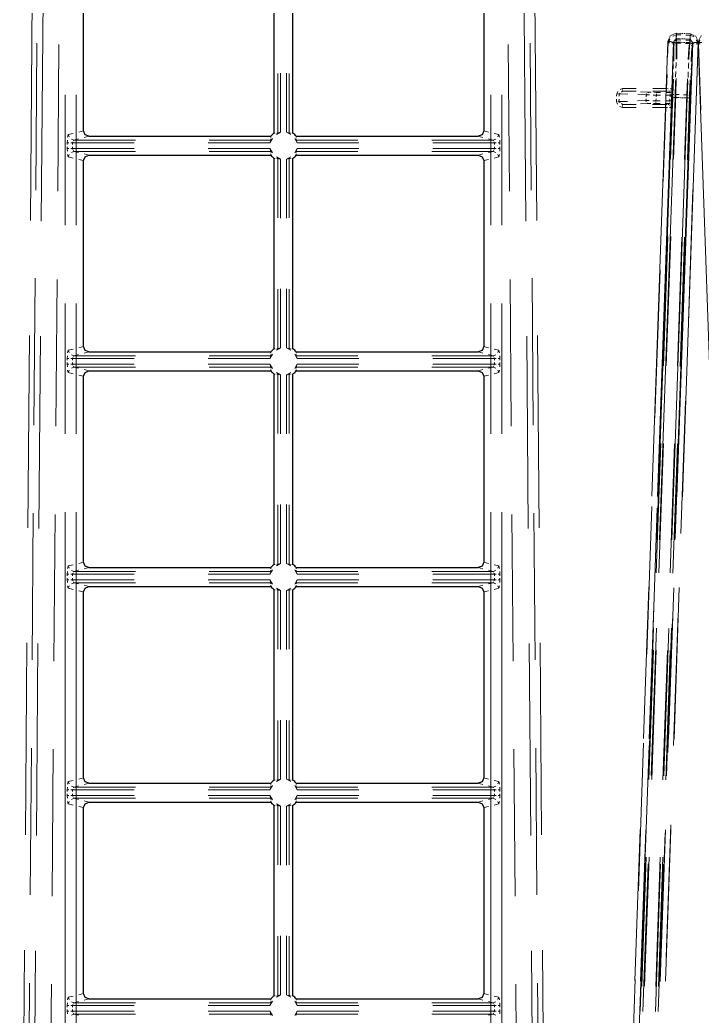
# Model space of a CAD drawing. Header units: millimetres. Extents: x 0 to 1989, y -338 to 950.
# Drawn here: x 160.6 to 284, y 606.2 to 786.3 of the extents above; entities that cross this region are included whole.
import ezdxf

# ---------------------------------------------------------------- set-up
doc = ezdxf.new("R2010")
doc.units = ezdxf.units.MM
doc.layers.add('DETAIL', color=8, linetype='Continuous')
doc.layers.add('FINE', color=9, linetype='Continuous')

msp = doc.modelspace()

# ---------------------------------------------------------------- linework, layer by layer
at = {"layer": 'DETAIL', "lineweight": 25}
for p, q in [((206.61, 765.87), (206.61, 800.29)), ((210.01, 765.87), (210.01, 800.29)), ((244.5, 799.89), (244.5, 766.28)), ((278.81, 781.86), (278.81, 782.33)), ((282.31, 782.21), (282.27, 781.74)), ((173.13, 765.28), (206.02, 765.28)), ((210.6, 765.28), (243.49, 765.28)), ((172.12, 727.28), (172.12, 760.89)), ((173.13, 761.88), (206.02, 761.88)), ((206.61, 726.87), (206.61, 761.29)), ((210.01, 726.87), (210.01, 761.29)), ((210.6, 761.88), (243.49, 761.88)), ((244.5, 760.89), (244.5, 727.28)), ((173.13, 726.28), (206.02, 726.28)), ((210.6, 726.28), (243.49, 726.28)), ((173.13, 722.88), (206.02, 722.88)), ((210.6, 722.88), (243.49, 722.88)), ((172.12, 688.28), (172.12, 721.89)), ((206.61, 687.87), (206.61, 722.29)), ((210.01, 687.87), (210.01, 722.29)), ((244.5, 721.89), (244.5, 688.28)), ((173.13, 687.28), (206.02, 687.28)), ((210.6, 687.28), (243.49, 687.28)), ((172.12, 649.28), (172.12, 682.89)), ((173.13, 683.88), (206.02, 683.88)), ((206.61, 648.87), (206.61, 683.29)), ((210.01, 648.87), (210.01, 683.29)), ((173.13, 648.28), (206.02, 648.28)), ((210.6, 648.28), (243.49, 648.28)), ((172.12, 610.28), (172.12, 643.89)), ((173.13, 644.88), (206.02, 644.88)), ((206.61, 609.87), (206.61, 644.29)), ((210.01, 609.87), (210.01, 644.29)), ((210.6, 644.88), (243.49, 644.88)), ((244.5, 643.89), (244.5, 610.28)), ((173.13, 609.28), (206.02, 609.28)), ((210.6, 609.28), (243.49, 609.28))]:
    msp.add_line(p, q, dxfattribs=at)
for points in [[(173.13, 765.28), (172.42, 765.57), (172.12, 766.28), (172.12, 799.89)], [(244.5, 766.28), (244.21, 765.57), (243.49, 765.28)], [(172.12, 760.89), (172.42, 761.59), (173.13, 761.88)], [(243.49, 761.88), (244.21, 761.59), (244.5, 760.89)], [(173.13, 726.28), (172.42, 726.57), (172.12, 727.28)], [(244.5, 727.28), (244.21, 726.57), (243.49, 726.28)], [(172.12, 721.89), (172.42, 722.59), (173.13, 722.88)], [(243.49, 722.88), (244.21, 722.59), (244.5, 721.89)], [(173.13, 687.28), (172.42, 687.57), (172.12, 688.28)], [(244.5, 688.28), (244.21, 687.57), (243.49, 687.28)], [(172.12, 682.89), (172.42, 683.59), (173.13, 683.88)], [(173.13, 648.28), (172.42, 648.57), (172.12, 649.28)], [(244.5, 649.28), (244.21, 648.57), (243.49, 648.28)], [(172.12, 643.89), (172.42, 644.59), (173.13, 644.88)], [(243.49, 644.88), (244.21, 644.59), (244.5, 643.89)], [(173.13, 609.28), (172.42, 609.57), (172.12, 610.28)], [(244.5, 610.28), (244.21, 609.57), (243.49, 609.28)]]:
    msp.add_lwpolyline(points, dxfattribs=at)
for points in [[(206.61, 765.87, 0.073489), (206.02, 765.28)], [(210.6, 765.28, 0.073377), (210.01, 765.87)], [(206.02, 761.88, 0.073296), (206.61, 761.29)], [(210.01, 761.29, 0.073616), (210.6, 761.88)], [(206.61, 726.87, 0.073379), (206.02, 726.28)], [(210.6, 726.28, 0.073447), (210.01, 726.87)], [(206.02, 722.88, 0.073481), (206.61, 722.29)], [(210.01, 722.29, 0.073662), (210.6, 722.88)], [(206.61, 687.87, 0.073598), (206.02, 687.28)], [(210.6, 687.28, 0.073308), (210.01, 687.87)], [(206.02, 683.88, 0.073436), (206.61, 683.29)], [(210.01, 683.29, 0.073396), (210.6, 683.88), (243.49, 683.88), (244.21, 683.59), (244.5, 682.89), (244.5, 649.28)], [(206.61, 648.87, 0.073333), (206.02, 648.28)], [(210.6, 648.28, 0.073377), (210.01, 648.87)], [(206.02, 644.88, 0.073527), (206.61, 644.29)], [(210.01, 644.29, 0.073616), (210.6, 644.88)], [(206.61, 609.87, 0.073379), (206.02, 609.28)], [(210.6, 609.28, 0.073447), (210.01, 609.87)]]:
    msp.add_lwpolyline(points, format="xyb", dxfattribs=at)
at = {"layer": 'FINE', "lineweight": 9}
for p, q in [((162.53, 750.07), (163.36, 854.26)), ((165.34, 854.15), (164.51, 749.96)), ((253.26, 854.26), (254.09, 750.07)), ((278.33, 783.53), (278.56, 783.62)), ((278.69, 783.67), (279.36, 783.93)), ((279.39, 783.65), (278.72, 783.39)), ((279.36, 783.93), (279.34, 783.62)), ((279.36, 783.93), (280.13, 783.9)), ((279.38, 783.36), (279.39, 783.65)), ((280.15, 783.62), (279.39, 783.65)), ((280.28, 783.9), (280.54, 783.89)), ((280.69, 783.88), (280.95, 783.87)), ((281.1, 783.87), (281.87, 783.84)), ((281.87, 783.84), (281.86, 783.54)), ((281.87, 783.84), (282.52, 783.54)), ((163.72, 782.12), (163.51, 755.56)), ((167.47, 755.34), (167.68, 781.89)), ((248.94, 781.89), (249.15, 755.34)), ((253.11, 755.56), (252.9, 782.12)), ((274.93, 700.23), (277.81, 782.43)), ((278.81, 782.33), (275.93, 700.14)), ((277.85, 782.18), (277.76, 779.59)), ((277.81, 782.43), (278.09, 783.08)), ((277.81, 782.43), (278.12, 782.41)), ((278.14, 782.84), (277.85, 782.18)), ((278.16, 782.18), (277.85, 782.18)), ((278.15, 783.21), (278.25, 783.43)), ((278.18, 782.4), (278.28, 782.4)), ((278.34, 782.39), (278.44, 782.39)), ((278.76, 779.61), (278.85, 782.2)), ((278.96, 782.52), (278.81, 782.33)), ((278.81, 781.86), (278.91, 782.07)), ((278.85, 782.2), (279.01, 782.36)), ((278.85, 782.2), (278.86, 782.03)), ((278.88, 781.83), (278.89, 781.66)), ((278.99, 781.87), (278.89, 781.66)), ((278.93, 782.11), (278.97, 782.18)), ((279.05, 782.62), (279, 782.55)), ((279, 782.2), (279.07, 782.22)), ((279.13, 782.71), (279.08, 782.65)), ((279.12, 782.24), (279.33, 782.31)), ((279.32, 782.93), (279.16, 782.75)), ((279.41, 782.14), (279.19, 782.05)), ((279.2, 782.56), (279.36, 782.72)), ((279.33, 783.24), (279.32, 782.93)), ((280.09, 782.91), (279.32, 782.93)), ((279.32, 782.93), (279.32, 782.74)), ((279.32, 782.71), (279.33, 782.64)), ((279.33, 782.61), (279.33, 782.54)), ((279.33, 782.5), (279.33, 782.31)), ((279.33, 782.31), (280.08, 782.29)), ((279.34, 783.56), (279.34, 783.46)), ((279.36, 782.72), (279.37, 783.01)), ((279.36, 782.72), (280.12, 782.69)), ((279.38, 782.54), (279.36, 782.72)), ((279.41, 782.14), (279.4, 782.32)), ((280.12, 782.11), (279.41, 782.14)), ((279.45, 700.08), (282.31, 782.21)), ((280.23, 782.28), (280.48, 782.27)), ((280.5, 782.89), (280.25, 782.9)), ((283.31, 782.23), (280.45, 700.1)), ((280.63, 782.27), (280.88, 782.26)), ((280.91, 782.88), (280.66, 782.89)), ((281.69, 782.06), (280.98, 782.08)), ((281.03, 782.66), (281.78, 782.63)), ((281.03, 782.25), (281.79, 782.23)), ((281.82, 783.57), (281.06, 783.59)), ((281.84, 782.85), (281.07, 782.87)), ((281.72, 782.24), (281.69, 782.06)), ((281.91, 781.96), (281.69, 782.06)), ((281.78, 782.63), (281.76, 782.45)), ((281.78, 782.63), (281.8, 782.92)), ((281.78, 782.63), (281.93, 782.46)), ((281.79, 782.23), (281.8, 782.42)), ((281.79, 782.23), (281.99, 782.14)), ((281.81, 783.27), (281.82, 783.57)), ((281.81, 782.55), (281.82, 782.62)), ((281.81, 782.45), (281.81, 782.52)), ((282.47, 783.26), (281.82, 783.57)), ((281.82, 782.66), (281.84, 782.85)), ((281.85, 783.15), (281.84, 782.85)), ((281.98, 782.65), (281.84, 782.85)), ((281.86, 783.48), (281.86, 783.37)), ((282.06, 782.55), (282.01, 782.61)), ((282.04, 782.12), (282.11, 782.09)), ((282.14, 782.45), (282.09, 782.51)), ((282.11, 782.25), (282.26, 782.08)), ((282.14, 782.06), (282.17, 781.99)), ((282.31, 782.21), (282.17, 782.41)), ((282.18, 781.95), (282.27, 781.74)), ((282.65, 783.47), (282.86, 783.37)), ((282.78, 782.24), (282.68, 782.24)), ((282.94, 782.24), (282.84, 782.24)), ((282.84, 770.02), (283.26, 781.99)), ((282.94, 783.27), (283.02, 783.04)), ((282.95, 782.01), (283.26, 781.99)), ((283.31, 782.23), (283, 782.24)), ((283.26, 781.99), (283.01, 782.67)), ((283.07, 782.91), (283.31, 782.23)), ((283.31, 782.23), (283.55, 782.91)), ((283.31, 782.23), (283.62, 782.24)), ((286.17, 700.1), (283.31, 782.23)), ((283.61, 782.67), (283.36, 781.99)), ((283.67, 782.01), (283.36, 781.99)), ((283.36, 781.99), (283.78, 770.02)), ((283.6, 783.04), (283.68, 783.27)), ((283.68, 782.24), (283.78, 782.24)), ((283.76, 783.37), (283.97, 783.47)), ((283.84, 782.24), (283.95, 782.24)), ((282.18, 781.54), (282.09, 781.77)), ((282.18, 781.54), (282.2, 781.71)), ((207.29, 776.63), (207.29, 765.87)), ((207.79, 766.03), (207.79, 776.69)), ((208.83, 776.69), (208.83, 766.03)), ((209.33, 765.87), (209.33, 776.63)), ((278.56, 773.9), (278.65, 776.49)), ((278.71, 775.85), (278.73, 776.82)), ((279.24, 777), (279.21, 775.98)), ((281.46, 775.9), (281.5, 776.92)), ((282, 776.7), (281.95, 775.73)), ((278.81, 775.59), (278.72, 772.83)), ((279.2, 775.37), (279.1, 772.31)), ((279.22, 772.84), (279.31, 775.75)), ((281.35, 775.68), (281.24, 772.77)), ((281.32, 772.23), (281.43, 775.29)), ((281.93, 775.15), (281.82, 772.24)), ((268.55, 772.96), (268.54, 772.52)), ((268.76, 773.39), (268.55, 772.96)), ((268.7, 772.96), (268.55, 772.96)), ((269.01, 772.96), (268.87, 772.96)), ((268.99, 772.52), (269.01, 772.96)), ((269.01, 772.96), (269.2, 773.1)), ((270.54, 772.9), (269.01, 772.96)), ((269.62, 773.9), (269.17, 773.73)), ((269.43, 773.28), (269.62, 773.42)), ((269.62, 773.75), (269.62, 773.9)), ((272.1, 773.9), (269.62, 773.9)), ((269.62, 773.42), (271.1, 773.37)), ((269.62, 773.42), (272.1, 773.42)), ((273.9, 772.78), (272.37, 772.83)), ((272.88, 773.3), (274.36, 773.25)), ((273.99, 772.98), (273.9, 772.78)), ((274.36, 773.25), (274.16, 773.16)), ((274.36, 773.25), (274.78, 773.24)), ((275.08, 773.42), (277.56, 773.42)), ((275.29, 773.24), (275.72, 773.23)), ((275.72, 773.23), (276.5, 773.23)), ((275.72, 772.89), (275.72, 772.73)), ((277.45, 773.23), (278.23, 773.23)), ((277.56, 773.75), (277.56, 773.9)), ((277.87, 773.89), (277.56, 773.9)), ((277.56, 773.42), (277.71, 773.42)), ((277.9, 773.42), (278.06, 773.42)), ((278.27, 773.5), (278.06, 773.42)), ((278.06, 773.42), (278.11, 773.36)), ((278.18, 773.29), (278.23, 773.23)), ((278.22, 772.89), (278.22, 772.73)), ((278.45, 773.32), (278.23, 773.23)), ((278.23, 773.23), (278.23, 773.08)), ((278.72, 772.83), (278.31, 761.15)), ((278.56, 773.9), (278.46, 773.68)), ((278.61, 773.84), (278.56, 773.9)), ((278.73, 773.71), (278.64, 773.5)), ((278.73, 773.71), (278.68, 773.77)), ((278.81, 761.16), (279.22, 772.84)), ((279.22, 772.84), (279.06, 772.85)), ((279.22, 772.84), (279.85, 772.82)), ((168.85, 749.2), (168.85, 772.78)), ((170.83, 772.78), (170.83, 749.2)), ((245.79, 749.2), (245.79, 772.78)), ((247.77, 772.78), (247.77, 749.2)), ((268.52, 771.99), (268.5, 771.55)), ((268.64, 771.54), (268.5, 771.55)), ((268.5, 771.55), (268.71, 771.07)), ((268.96, 771.55), (268.81, 771.54)), ((268.96, 771.55), (268.97, 771.99)), ((268.96, 771.55), (270.48, 771.6)), ((269.16, 771.38), (268.96, 771.55)), ((272.07, 771.03), (269.62, 771.03)), ((272.31, 771.67), (273.84, 771.73)), ((274.29, 771.2), (272.83, 771.15)), ((273.84, 771.73), (273.86, 772.06)), ((273.84, 771.73), (273.91, 771.5)), ((273.84, 771.73), (274.41, 771.73)), ((273.88, 772.45), (273.9, 772.78)), ((274.47, 772.76), (273.9, 772.78)), ((274.08, 771.3), (274.29, 771.2)), ((274.72, 771.2), (274.29, 771.2)), ((277.44, 771.03), (275, 771.03)), ((275.09, 771.72), (275.65, 771.71)), ((275.72, 772.73), (275.15, 772.74)), ((275.65, 771.21), (275.23, 771.21)), ((275.67, 772.03), (275.65, 771.71)), ((275.65, 771.71), (276.44, 771.71)), ((275.65, 771.71), (275.65, 771.56)), ((276.43, 771.21), (275.65, 771.21)), ((275.72, 772.73), (275.7, 772.41)), ((276.5, 772.73), (275.72, 772.73)), ((279.1, 772.31), (276.29, 692.34)), ((278.13, 771.21), (277.35, 771.21)), ((277.39, 771.71), (278.18, 771.71)), ((278.22, 772.73), (277.43, 772.73)), ((277.59, 771.03), (277.44, 771.03)), ((277.94, 771.03), (277.78, 771.03)), ((278, 771.09), (277.94, 771.03)), ((278.16, 770.94), (277.94, 771.03)), ((278.13, 771.21), (278.07, 771.16)), ((278.14, 771.37), (278.13, 771.21)), ((278.35, 771.12), (278.13, 771.21)), ((278.18, 771.71), (278.16, 771.56)), ((278.19, 772.03), (278.18, 771.71)), ((278.33, 771.71), (278.18, 771.71)), ((278.22, 772.73), (278.2, 772.41)), ((278.37, 772.73), (278.22, 772.73)), ((278.54, 692.29), (281.32, 772.23)), ((278.66, 771.38), (278.68, 771.7)), ((278.68, 771.7), (278.69, 772.01)), ((278.78, 772.33), (278.83, 772.32)), ((278.86, 772.32), (278.91, 772.32)), ((278.94, 772.32), (279.1, 772.31)), ((281.82, 772.24), (279.04, 692.29)), ((279.78, 772.28), (279.1, 772.31)), ((280.14, 772.27), (279.91, 772.28)), ((280.5, 772.26), (280.28, 772.27)), ((281.32, 772.23), (280.64, 772.25)), ((281.39, 772.76), (281.24, 772.77)), ((281.32, 772.23), (281.47, 772.23)), ((281.5, 772.23), (281.55, 772.23)), ((281.59, 772.23), (281.64, 772.23)), ((269.14, 770.68), (269.62, 770.5)), ((269.62, 770.66), (269.62, 770.5)), ((269.62, 770.5), (272.07, 770.5)), ((277.44, 770.66), (277.44, 770.5)), ((277.44, 770.5), (277.75, 770.5)), ((278.44, 770.52), (278.35, 770.74)), ((278.62, 770.7), (278.54, 770.92)), ((278.57, 770.64), (278.62, 770.7)), ((169.39, 765.6), (169.25, 765.14)), ((170.25, 765.81), (169.39, 765.6)), ((169.57, 765.16), (169.39, 765.6)), ((172.12, 766.28), (171.27, 766.06)), ((206.82, 765.87), (206.61, 765.87)), ((207.79, 766.03), (207.01, 765.6)), ((207.29, 765.87), (207.08, 765.87)), ((208.83, 766.03), (208.99, 765.99)), ((209.61, 765.6), (208.83, 766.03)), ((209.33, 765.87), (209.54, 765.87)), ((209.8, 765.87), (210.01, 765.87)), ((245.35, 766.06), (244.5, 766.28)), ((247.23, 765.6), (246.38, 765.81)), ((247.23, 765.6), (247.05, 765.16)), ((247.37, 765.14), (247.23, 765.6)), ((169.22, 764.57), (169.19, 764.1)), ((169.5, 764.1), (169.19, 764.1)), ((169.19, 764.1), (169.19, 763.78)), ((170.18, 764.1), (169.87, 764.1)), ((170.38, 764.6), (169.95, 764.78)), ((170.18, 764.1), (170.24, 764.26)), ((170.18, 763.78), (170.18, 764.1)), ((170.18, 764.1), (181.33, 764.1)), ((170.32, 764.44), (170.38, 764.6)), ((170.38, 764.6), (171.24, 764.81)), ((181.52, 764.6), (170.38, 764.6)), ((172.27, 765.07), (173.13, 765.28)), ((194.71, 764.1), (205.86, 764.1)), ((206.02, 764.6), (194.88, 764.6)), ((206.29, 764.88), (205.86, 764.1)), ((205.86, 764.1), (205.9, 764.26)), ((206.02, 765.28), (206.02, 765.07)), ((206.02, 764.81), (206.02, 764.6)), ((210.76, 764.1), (210.33, 764.88)), ((210.6, 765.07), (210.6, 765.28)), ((210.6, 764.6), (210.6, 764.81)), ((221.74, 764.6), (210.6, 764.6)), ((210.76, 764.1), (221.91, 764.1)), ((246.24, 764.6), (235.1, 764.6)), ((235.29, 764.1), (246.44, 764.1)), ((243.49, 765.28), (244.35, 765.07)), ((245.38, 764.81), (246.24, 764.6)), ((246.68, 764.78), (246.24, 764.6)), ((246.24, 764.6), (246.3, 764.44)), ((246.38, 764.26), (246.44, 764.1)), ((246.75, 764.1), (246.44, 764.1)), ((246.44, 764.1), (246.44, 763.78)), ((247.43, 764.1), (247.12, 764.1)), ((247.43, 764.1), (247.4, 764.57)), ((247.43, 763.78), (247.43, 764.1)), ((169.19, 763.39), (169.19, 763.06)), ((169.5, 763.06), (169.19, 763.06)), ((169.19, 763.06), (169.22, 762.59)), ((169.25, 762.02), (169.39, 761.57)), ((169.57, 762), (169.39, 761.57)), ((170.18, 763.06), (169.87, 763.06)), ((170.38, 762.56), (169.95, 762.38)), ((170.24, 762.91), (170.18, 763.06)), ((170.38, 762.56), (170.32, 762.72)), ((170.38, 762.56), (181.52, 762.56)), ((171.24, 762.35), (170.38, 762.56)), ((173.13, 761.88), (172.27, 762.1)), ((205.86, 763.06), (194.71, 763.06)), ((194.88, 762.56), (206.02, 762.56)), ((205.86, 763.06), (206.29, 762.28)), ((206.02, 762.35), (206.02, 762.56)), ((206.02, 761.88), (206.02, 762.1)), ((210.33, 762.28), (210.76, 763.06)), ((210.6, 762.56), (221.74, 762.56)), ((210.6, 762.56), (210.6, 762.35)), ((210.6, 762.1), (210.6, 761.88)), ((210.76, 763.06), (210.72, 762.91)), ((221.91, 763.06), (210.76, 763.06)), ((246.44, 763.06), (235.29, 763.06)), ((244.35, 762.1), (243.49, 761.88)), ((246.3, 762.72), (246.24, 762.56)), ((246.68, 762.38), (246.24, 762.56)), ((246.44, 763.06), (246.38, 762.91)), ((246.44, 763.39), (246.44, 763.06)), ((246.75, 763.06), (246.44, 763.06)), ((247.23, 761.57), (247.05, 762)), ((247.43, 763.06), (247.12, 763.06)), ((247.23, 761.57), (247.37, 762.02)), ((247.4, 762.59), (247.43, 763.06)), ((247.43, 763.06), (247.43, 763.39)), ((169.39, 761.57), (170.25, 761.35)), ((171.27, 761.1), (172.12, 760.89)), ((206.61, 761.29), (206.82, 761.29)), ((207.01, 761.56), (207.79, 761.14)), ((207.08, 761.29), (207.29, 761.29)), ((207.29, 761.29), (207.29, 750.53)), ((207.79, 761.14), (207.63, 761.17)), ((207.79, 750.48), (207.79, 761.14)), ((208.83, 761.14), (209.61, 761.56)), ((208.83, 761.14), (208.83, 750.48)), ((209.33, 750.53), (209.33, 761.29)), ((209.54, 761.29), (209.33, 761.29)), ((210.01, 761.29), (209.8, 761.29)), ((244.5, 760.89), (245.35, 761.1)), ((246.38, 761.35), (247.23, 761.57)), ((281.33, 755.47), (280.49, 731.27)), ((281.51, 731.73), (282.34, 755.66)), ((277.82, 747.12), (277.01, 723.75)), ((277.51, 723.76), (278.32, 747.14)), ((280.34, 747.07), (279.52, 723.71)), ((280.02, 723.67), (280.84, 747.03)), ((276.41, 741.1), (275.47, 714.37)), ((276.46, 714.16), (277.4, 741)), ((163.38, 739.63), (163.17, 713.07)), ((167.13, 712.85), (167.35, 739.4)), ((249.28, 739.4), (249.49, 712.85)), ((253.45, 713.07), (253.24, 739.63)), ((207.29, 737.63), (207.29, 726.87)), ((207.79, 727.03), (207.79, 737.69)), ((208.83, 737.69), (208.83, 727.03)), ((209.33, 726.87), (209.33, 737.63)), ((168.85, 711.48), (168.85, 735.06)), ((170.83, 735.06), (170.83, 711.48)), ((245.79, 711.48), (245.79, 735.06)), ((247.77, 735.06), (247.77, 711.48)), ((162.09, 694.51), (162.36, 729.24)), ((164.34, 729.12), (164.07, 694.39)), ((252.55, 694.39), (252.28, 729.12)), ((254.26, 729.24), (254.53, 694.51)), ((169.39, 726.6), (169.25, 726.14)), ((170.25, 726.81), (169.39, 726.6)), ((169.57, 726.16), (169.39, 726.6)), ((172.12, 727.28), (171.27, 727.06)), ((172.27, 726.07), (173.13, 726.28)), ((206.02, 726.28), (206.02, 726.07)), ((206.82, 726.87), (206.61, 726.87)), ((207.79, 727.03), (207.01, 726.6)), ((207.29, 726.87), (207.08, 726.87)), ((208.83, 727.03), (208.99, 726.99)), ((209.61, 726.6), (208.83, 727.03)), ((209.33, 726.87), (209.54, 726.87)), ((209.8, 726.87), (210.01, 726.87)), ((210.6, 726.07), (210.6, 726.28)), ((243.49, 726.28), (244.35, 726.07)), ((245.35, 727.06), (244.5, 727.28)), ((247.23, 726.6), (246.38, 726.81)), ((247.23, 726.6), (247.05, 726.16)), ((247.37, 726.14), (247.23, 726.6)), ((169.22, 725.57), (169.19, 725.1)), ((169.5, 725.1), (169.19, 725.1)), ((169.19, 725.1), (169.19, 724.78)), ((169.19, 724.39), (169.19, 724.06)), ((170.18, 725.1), (169.87, 725.1)), ((170.38, 725.6), (169.95, 725.78)), ((170.18, 725.1), (170.24, 725.26)), ((170.18, 724.78), (170.18, 725.1)), ((170.18, 725.1), (181.33, 725.1)), ((170.32, 725.44), (170.38, 725.6)), ((194.71, 725.1), (205.86, 725.1)), ((206.02, 725.6), (194.88, 725.6)), ((206.29, 725.88), (205.86, 725.1)), ((205.86, 725.1), (205.9, 725.26)), ((206.02, 725.81), (206.02, 725.6)), ((210.76, 725.1), (210.33, 725.88)), ((210.6, 725.6), (210.6, 725.81)), ((221.74, 725.6), (210.6, 725.6)), ((210.76, 725.1), (221.91, 725.1)), ((246.24, 725.6), (235.1, 725.6)), ((235.29, 725.1), (246.44, 725.1)), ((245.38, 725.81), (246.24, 725.6)), ((246.68, 725.78), (246.24, 725.6)), ((246.24, 725.6), (246.3, 725.44)), ((246.38, 725.26), (246.44, 725.1)), ((246.75, 725.1), (246.44, 725.1)), ((246.44, 725.1), (246.44, 724.78)), ((246.44, 724.39), (246.44, 724.06)), ((247.43, 725.1), (247.12, 725.1)), ((247.43, 725.1), (247.4, 725.57)), ((247.43, 724.78), (247.43, 725.1)), ((247.43, 724.06), (247.43, 724.39)), ((169.5, 724.06), (169.19, 724.06)), ((169.19, 724.06), (169.22, 723.59)), ((169.25, 723.02), (169.39, 722.57)), ((169.57, 723), (169.39, 722.57)), ((169.39, 722.57), (170.25, 722.35)), ((170.18, 724.06), (169.87, 724.06)), ((170.38, 723.56), (169.95, 723.38)), ((170.24, 723.91), (170.18, 724.06)), ((170.38, 723.56), (170.32, 723.72)), ((173.13, 722.88), (172.27, 723.1)), ((205.86, 724.06), (194.71, 724.06)), ((194.88, 723.56), (206.02, 723.56)), ((205.86, 724.06), (206.29, 723.28)), ((206.02, 723.35), (206.02, 723.56)), ((206.02, 722.88), (206.02, 723.1)), ((207.01, 722.56), (207.79, 722.14)), ((208.83, 722.14), (209.61, 722.56)), ((210.33, 723.28), (210.76, 724.06)), ((210.6, 723.56), (221.74, 723.56)), ((210.6, 723.56), (210.6, 723.35)), ((210.6, 723.1), (210.6, 722.88)), ((210.76, 724.06), (210.72, 723.91)), ((221.91, 724.06), (210.76, 724.06)), ((246.44, 724.06), (235.29, 724.06)), ((244.35, 723.1), (243.49, 722.88)), ((246.3, 723.72), (246.24, 723.56)), ((246.68, 723.38), (246.24, 723.56)), ((246.44, 724.06), (246.38, 723.91)), ((246.38, 722.35), (247.23, 722.57)), ((246.75, 724.06), (246.44, 724.06)), ((247.23, 722.57), (247.05, 723)), ((247.43, 724.06), (247.12, 724.06)), ((247.23, 722.57), (247.37, 723.02)), ((247.4, 723.59), (247.43, 724.06)), ((171.27, 722.1), (172.12, 721.89)), ((206.61, 722.29), (206.82, 722.29)), ((207.08, 722.29), (207.29, 722.29)), ((207.29, 722.29), (207.29, 711.53)), ((207.79, 722.14), (207.63, 722.17)), ((207.79, 711.48), (207.79, 722.14)), ((208.83, 722.14), (208.83, 711.48)), ((209.54, 722.29), (209.33, 722.29)), ((209.33, 711.53), (209.33, 722.29)), ((210.01, 722.29), (209.8, 722.29)), ((244.5, 721.89), (245.35, 722.1)), ((280.17, 693.43), (281.01, 717.37)), ((279.98, 716.75), (279.14, 692.56)), ((276.52, 709.73), (275.7, 686.36)), ((276.2, 686.37), (277.02, 709.74)), ((279.03, 709.69), (278.22, 686.32)), ((278.72, 686.29), (279.53, 709.65)), ((163.05, 697.14), (162.83, 670.59)), ((168.85, 555.88), (168.85, 697.34)), ((170.83, 697.34), (170.83, 555.88)), ((207.29, 698.63), (207.29, 687.87)), ((207.79, 688.03), (207.79, 698.69)), ((208.83, 698.69), (208.83, 688.03)), ((209.33, 687.87), (209.33, 698.63)), ((245.79, 555.88), (245.79, 697.34)), ((247.77, 697.34), (247.77, 555.88)), ((253.79, 670.59), (253.58, 697.14)), ((274.91, 698.33), (273.98, 671.61)), ((274.96, 671.22), (275.9, 698.06)), ((166.79, 670.36), (167.01, 696.92)), ((249.61, 696.92), (249.83, 670.36)), ((172.12, 688.28), (171.27, 688.06)), ((245.35, 688.06), (244.5, 688.28)), ((169.22, 686.57), (169.19, 686.1)), ((169.39, 687.6), (169.25, 687.14)), ((170.25, 687.81), (169.39, 687.6)), ((169.57, 687.16), (169.39, 687.6)), ((170.38, 686.6), (169.95, 686.78)), ((170.32, 686.44), (170.38, 686.6)), ((170.38, 686.6), (171.24, 686.81)), ((181.52, 686.6), (170.38, 686.6)), ((172.27, 687.07), (173.13, 687.28)), ((206.29, 686.88), (205.86, 686.1)), ((206.02, 687.28), (206.02, 687.07)), ((206.82, 687.87), (206.61, 687.87)), ((207.79, 688.03), (207.01, 687.6)), ((207.29, 687.87), (207.08, 687.87)), ((208.83, 688.03), (208.99, 687.99)), ((209.61, 687.6), (208.83, 688.03)), ((209.33, 687.87), (209.54, 687.87)), ((209.8, 687.87), (210.01, 687.87)), ((210.76, 686.1), (210.33, 686.88)), ((210.6, 687.07), (210.6, 687.28)), ((210.6, 686.6), (210.6, 686.81)), ((221.74, 686.6), (210.6, 686.6)), ((246.24, 686.6), (235.1, 686.6)), ((243.49, 687.28), (244.35, 687.07)), ((245.38, 686.81), (246.24, 686.6)), ((246.68, 686.78), (246.24, 686.6)), ((246.24, 686.6), (246.3, 686.44)), ((247.23, 687.6), (246.38, 687.81)), ((247.23, 687.6), (247.05, 687.16)), ((247.37, 687.14), (247.23, 687.6)), ((247.43, 686.1), (247.4, 686.57)), ((169.5, 686.1), (169.19, 686.1)), ((169.19, 686.1), (169.19, 685.78)), ((169.19, 685.39), (169.19, 685.06)), ((169.5, 685.06), (169.19, 685.06)), ((169.19, 685.06), (169.22, 684.59)), ((170.18, 686.1), (169.87, 686.1)), ((170.18, 685.06), (169.87, 685.06)), ((170.38, 684.56), (169.95, 684.38)), ((170.18, 686.1), (170.24, 686.26)), ((170.18, 686.1), (181.33, 686.1)), ((170.18, 685.78), (170.18, 686.1)), ((170.18, 685.06), (170.18, 685.39)), ((170.24, 684.91), (170.18, 685.06)), ((181.33, 685.06), (170.18, 685.06)), ((170.38, 684.56), (170.32, 684.72)), ((194.71, 686.1), (205.86, 686.1)), ((205.86, 685.06), (194.71, 685.06)), ((194.88, 684.56), (206.02, 684.56)), ((205.86, 686.1), (205.9, 686.26)), ((205.86, 685.06), (206.29, 684.28)), ((206.02, 684.35), (206.02, 684.56)), ((210.33, 684.28), (210.76, 685.06)), ((210.6, 684.56), (210.6, 684.35)), ((210.6, 684.56), (221.74, 684.56)), ((210.76, 685.06), (210.72, 684.91)), ((210.76, 686.1), (221.91, 686.1)), ((221.91, 685.06), (210.76, 685.06)), ((235.1, 684.56), (246.24, 684.56)), ((235.29, 686.1), (246.44, 686.1)), ((246.44, 685.06), (235.29, 685.06)), ((246.24, 684.56), (245.38, 684.35)), ((246.3, 684.72), (246.24, 684.56)), ((246.68, 684.38), (246.24, 684.56)), ((246.38, 686.26), (246.44, 686.1)), ((246.44, 685.06), (246.38, 684.91)), ((246.75, 686.1), (246.44, 686.1)), ((246.44, 686.1), (246.44, 685.78)), ((246.44, 685.39), (246.44, 685.06)), ((246.75, 685.06), (246.44, 685.06)), ((247.43, 686.1), (247.12, 686.1)), ((247.43, 685.06), (247.12, 685.06)), ((247.4, 684.59), (247.43, 685.06)), ((247.43, 685.78), (247.43, 686.1)), ((247.43, 685.06), (247.43, 685.39)), ((169.25, 684.02), (169.39, 683.57)), ((169.57, 684), (169.39, 683.57)), ((169.39, 683.57), (170.25, 683.35)), ((171.27, 683.1), (172.12, 682.89)), ((173.13, 683.88), (172.27, 684.1)), ((206.02, 683.88), (206.02, 684.1)), ((206.61, 683.29), (206.82, 683.29)), ((207.01, 683.56), (207.79, 683.14)), ((207.08, 683.29), (207.29, 683.29)), ((207.29, 683.29), (207.29, 672.53)), ((207.79, 683.14), (207.63, 683.17)), ((207.79, 672.48), (207.79, 683.14)), ((208.83, 683.14), (209.61, 683.56)), ((208.83, 683.14), (208.83, 672.48)), ((209.33, 672.53), (209.33, 683.29)), ((209.54, 683.29), (209.33, 683.29)), ((210.01, 683.29), (209.8, 683.29)), ((210.6, 684.1), (210.6, 683.88)), ((244.35, 684.1), (243.49, 683.88)), ((244.5, 682.89), (245.35, 683.1)), ((246.38, 683.35), (247.23, 683.57)), ((247.23, 683.57), (247.05, 684)), ((247.23, 683.57), (247.37, 684.02)), ((273.4, 656.39), (274.36, 683.79)), ((275.36, 683.7), (274.4, 656.3)), ((277.92, 656.27), (278.87, 683.65)), ((279.87, 683.67), (278.92, 656.29)), ((278.64, 678.04), (277.79, 653.84)), ((278.84, 655.13), (279.67, 679.07)), ((274.3, 649.72), (275.23, 676.38)), ((275.73, 676.35), (274.8, 649.69)), ((277.06, 649.65), (277.98, 676.3)), ((278.48, 676.31), (277.56, 649.66)), ((161.64, 638.94), (161.92, 673.67)), ((163.9, 673.56), (163.62, 638.83)), ((253, 638.83), (252.72, 673.56)), ((254.7, 673.67), (254.98, 638.94)), ((275.21, 672.34), (274.39, 648.97)), ((274.89, 648.97), (275.71, 672.35)), ((277.73, 672.3), (276.91, 648.94)), ((277.41, 648.91), (278.23, 672.27)), ((207.29, 659.63), (207.29, 648.87)), ((207.79, 649.03), (207.79, 659.69)), ((208.83, 659.69), (208.83, 649.03)), ((209.33, 648.87), (209.33, 659.63)), ((162.71, 654.65), (162.49, 628.1)), ((166.46, 627.87), (166.67, 654.43)), ((249.95, 654.43), (250.17, 627.87)), ((254.13, 628.1), (253.91, 654.65)), ((273.42, 655.57), (272.48, 628.84)), ((273.46, 628.28), (274.4, 655.12)), ((169.39, 648.6), (169.25, 648.14)), ((170.25, 648.81), (169.39, 648.6)), ((169.57, 648.16), (169.39, 648.6)), ((172.12, 649.28), (171.27, 649.06)), ((206.82, 648.87), (206.61, 648.87)), ((207.79, 649.03), (207.01, 648.6)), ((207.29, 648.87), (207.08, 648.87)), ((208.83, 649.03), (208.99, 648.99)), ((209.61, 648.6), (208.83, 649.03)), ((209.33, 648.87), (209.54, 648.87)), ((209.8, 648.87), (210.01, 648.87)), ((245.35, 649.06), (244.5, 649.28)), ((247.23, 648.6), (246.38, 648.81)), ((247.23, 648.6), (247.05, 648.16)), ((247.37, 648.14), (247.23, 648.6)), ((169.22, 647.57), (169.19, 647.1)), ((169.5, 647.1), (169.19, 647.1)), ((169.19, 647.1), (169.19, 646.78)), ((170.18, 647.1), (169.87, 647.1)), ((170.38, 647.6), (169.95, 647.78)), ((170.18, 647.1), (170.24, 647.25)), ((170.18, 646.78), (170.18, 647.1)), ((170.18, 647.1), (181.33, 647.1)), ((170.32, 647.44), (170.38, 647.6)), ((170.38, 647.6), (171.24, 647.81)), ((181.52, 647.6), (170.38, 647.6)), ((172.27, 648.07), (173.13, 648.28)), ((194.71, 647.1), (205.86, 647.1)), ((206.02, 647.6), (194.88, 647.6)), ((206.29, 647.88), (205.86, 647.1)), ((205.86, 647.1), (205.9, 647.26)), ((206.02, 648.28), (206.02, 648.07)), ((206.02, 647.81), (206.02, 647.6)), ((210.76, 647.1), (210.33, 647.88)), ((210.6, 648.07), (210.6, 648.28)), ((210.76, 647.1), (221.91, 647.1)), ((246.24, 647.6), (235.1, 647.6)), ((235.29, 647.1), (246.44, 647.1)), ((243.49, 648.28), (244.35, 648.07)), ((245.38, 647.81), (246.24, 647.6)), ((246.68, 647.78), (246.24, 647.6)), ((246.24, 647.6), (246.3, 647.44)), ((246.38, 647.25), (246.44, 647.1)), ((246.75, 647.1), (246.44, 647.1)), ((246.44, 647.1), (246.44, 646.78)), ((247.43, 647.1), (247.12, 647.1)), ((247.43, 647.1), (247.4, 647.57)), ((247.43, 646.78), (247.43, 647.1)), ((169.19, 646.39), (169.19, 646.06)), ((169.5, 646.06), (169.19, 646.06)), ((169.19, 646.06), (169.22, 645.59)), ((169.25, 645.02), (169.39, 644.57)), ((169.57, 645), (169.39, 644.57)), ((170.18, 646.06), (169.87, 646.06)), ((170.38, 645.57), (169.95, 645.38)), ((170.18, 646.06), (170.18, 646.39)), ((170.24, 645.91), (170.18, 646.06)), ((181.33, 646.06), (170.18, 646.06)), ((170.38, 645.57), (170.32, 645.72)), ((173.13, 644.88), (172.27, 645.1)), ((205.86, 646.06), (194.71, 646.06)), ((194.88, 645.57), (206.02, 645.57)), ((205.86, 646.06), (206.29, 645.28)), ((206.02, 645.35), (206.02, 645.57)), ((206.02, 644.88), (206.02, 645.1)), ((210.33, 645.28), (210.76, 646.06)), ((210.6, 645.57), (221.74, 645.57)), ((210.6, 645.57), (210.6, 645.35)), ((210.6, 645.1), (210.6, 644.88)), ((210.76, 646.06), (210.72, 645.91)), ((221.91, 646.06), (210.76, 646.06)), ((235.1, 645.57), (246.24, 645.57)), ((246.44, 646.06), (235.29, 646.06)), ((244.35, 645.1), (243.49, 644.88)), ((246.24, 645.57), (245.38, 645.35)), ((246.3, 645.72), (246.24, 645.57)), ((246.68, 645.38), (246.24, 645.57)), ((246.44, 646.06), (246.38, 645.91)), ((246.44, 646.39), (246.44, 646.06)), ((246.75, 646.06), (246.44, 646.06)), ((247.23, 644.57), (247.05, 645)), ((247.43, 646.06), (247.12, 646.06)), ((169.39, 644.57), (170.25, 644.35)), ((171.27, 644.1), (172.12, 643.89)), ((206.61, 644.29), (206.82, 644.29)), ((207.01, 644.56), (207.79, 644.14)), ((207.08, 644.29), (207.29, 644.29)), ((207.29, 644.29), (207.29, 633.53)), ((207.79, 644.14), (207.63, 644.17)), ((207.79, 633.48), (207.79, 644.14)), ((208.83, 644.14), (209.61, 644.56)), ((208.83, 644.14), (208.83, 633.48)), ((209.33, 633.53), (209.33, 644.29)), ((209.54, 644.29), (209.33, 644.29)), ((210.01, 644.29), (209.8, 644.29)), ((244.5, 643.89), (245.35, 644.1)), ((271.86, 612.55), (272.82, 639.95)), ((273.82, 639.86), (272.86, 612.46)), ((276.39, 612.46), (277.35, 639.84)), ((278.35, 639.86), (277.39, 612.48)), ((277.51, 616.84), (278.34, 640.77)), ((277.29, 639.32), (276.44, 615.13)), ((273.9, 634.95), (273.09, 611.57)), ((273.59, 611.58), (274.4, 634.95)), ((276.42, 634.92), (275.61, 611.55)), ((276.11, 611.53), (276.92, 634.9)), ((272.8, 607.06), (273.74, 633.72)), ((274.24, 633.7), (273.3, 607.04)), ((275.58, 607.01), (276.5, 633.66)), ((277, 633.67), (276.08, 607.02)), ((207.29, 620.63), (207.29, 609.87)), ((207.79, 610.03), (207.79, 620.69)), ((208.83, 620.69), (208.83, 610.03)), ((209.33, 609.87), (209.33, 620.63)), ((160.64, 513.92), (161.48, 618.1)), ((163.46, 617.99), (162.63, 513.8)), ((254, 513.8), (253.16, 617.99)), ((271.92, 612.81), (270.98, 586.08)), ((162.37, 612.17), (162.16, 585.61)), ((166.12, 585.39), (166.33, 611.94)), ((250.29, 611.94), (250.5, 585.39)), ((254.47, 585.61), (254.25, 612.17)), ((271.96, 585.34), (272.9, 612.18)), ((169.39, 609.6), (169.25, 609.14)), ((170.25, 609.81), (169.39, 609.6)), ((169.57, 609.16), (169.39, 609.6)), ((172.12, 610.28), (171.27, 610.06)), ((172.27, 609.07), (173.13, 609.28)), ((206.29, 608.88), (205.86, 608.1)), ((206.02, 609.28), (206.02, 609.07)), ((206.82, 609.87), (206.61, 609.87)), ((207.79, 610.03), (207.01, 609.6)), ((207.29, 609.87), (207.08, 609.87)), ((208.83, 610.03), (208.99, 609.99)), ((209.61, 609.6), (208.83, 610.03)), ((209.33, 609.87), (209.54, 609.87)), ((209.8, 609.87), (210.01, 609.87)), ((210.76, 608.1), (210.33, 608.88)), ((210.6, 609.07), (210.6, 609.28)), ((243.49, 609.28), (244.35, 609.07)), ((245.35, 610.06), (244.5, 610.28)), ((247.23, 609.6), (246.38, 609.81)), ((247.23, 609.6), (247.05, 609.16)), ((247.37, 609.14), (247.23, 609.6)), ((169.22, 608.57), (169.19, 608.1)), ((169.5, 608.1), (169.19, 608.1)), ((169.19, 608.1), (169.19, 607.78)), ((169.19, 607.39), (169.19, 607.06)), ((170.18, 608.1), (169.87, 608.1)), ((170.38, 608.6), (169.95, 608.78)), ((170.18, 608.1), (170.24, 608.26)), ((170.18, 607.78), (170.18, 608.1)), ((170.18, 608.1), (181.33, 608.1)), ((170.18, 607.06), (170.18, 607.39)), ((170.32, 608.44), (170.38, 608.6)), ((194.71, 608.1), (205.86, 608.1)), ((206.02, 608.6), (194.88, 608.6)), ((205.86, 608.1), (205.9, 608.26)), ((206.02, 608.81), (206.02, 608.6)), ((210.6, 608.6), (210.6, 608.81)), ((221.74, 608.6), (210.6, 608.6)), ((210.76, 608.1), (221.91, 608.1)), ((246.24, 608.6), (235.1, 608.6)), ((235.29, 608.1), (246.44, 608.1)), ((245.38, 608.81), (246.24, 608.6)), ((246.68, 608.78), (246.24, 608.6)), ((246.24, 608.6), (246.3, 608.44)), ((246.38, 608.26), (246.44, 608.1)), ((246.75, 608.1), (246.44, 608.1)), ((246.44, 608.1), (246.44, 607.78)), ((246.44, 607.39), (246.44, 607.06)), ((247.43, 608.1), (247.12, 608.1)), ((247.43, 608.1), (247.4, 608.57)), ((247.43, 607.78), (247.43, 608.1)), ((247.43, 607.06), (247.43, 607.39)), ((169.5, 607.06), (169.19, 607.06)), ((169.19, 607.06), (169.22, 606.59)), ((170.18, 607.06), (169.87, 607.06)), ((170.38, 606.56), (169.95, 606.38)), ((170.24, 606.91), (170.18, 607.06)), ((181.33, 607.06), (170.18, 607.06)), ((170.38, 606.56), (170.32, 606.72)), ((171.24, 606.35), (170.38, 606.56)), ((170.38, 606.56), (181.52, 606.56)), ((205.86, 607.06), (194.71, 607.06)), ((194.88, 606.56), (206.02, 606.56)), ((205.86, 607.06), (206.29, 606.28)), ((206.02, 606.35), (206.02, 606.56)), ((210.33, 606.28), (210.76, 607.06)), ((210.6, 606.56), (210.6, 606.35)), ((210.6, 606.56), (221.74, 606.56)), ((210.76, 607.06), (210.72, 606.91)), ((221.91, 607.06), (210.76, 607.06)), ((246.44, 607.06), (235.29, 607.06)), ((246.3, 606.72), (246.24, 606.56)), ((246.68, 606.38), (246.24, 606.56)), ((246.44, 607.06), (246.38, 606.91)), ((246.75, 607.06), (246.44, 607.06)), ((247.43, 607.06), (247.12, 607.06)), ((247.4, 606.59), (247.43, 607.06))]:
    msp.add_line(p, q, dxfattribs=at)
for points in [[(252.11, 749.96), (251.28, 854.15), (250.21, 855.22)], [(278.5, 782.39), (278.51, 782.38), (278.81, 782.33)], [(278.85, 782.2), (278.55, 782.17), (278.53, 782.17)], [(278.78, 778.95), (278.81, 780.38), (278.81, 781.86)], [(279.33, 782.31), (279.32, 780.76), (279.3, 779.25)], [(279.34, 783.4), (279.33, 783.32), (279.33, 783.3)], [(279.4, 779.23), (279.43, 781.09), (279.41, 782.14)], [(281.69, 782.06), (281.6, 781.02), (281.5, 779.16)], [(281.61, 779.17), (281.68, 780.67), (281.79, 782.23)], [(282.23, 781.91), (282.26, 782.08), (281.84, 769.98)], [(281.85, 783.31), (281.85, 783.23), (281.85, 783.21)], [(282.26, 782.08), (282.56, 782.03), (282.57, 782.03)], [(282.61, 782.24), (282.61, 782.24), (282.31, 782.21)], [(278.89, 781.66), (278.91, 780.67), (278.89, 778.9)], [(281.99, 778.79), (282.09, 780.56), (282.18, 781.54)], [(282.27, 781.74), (282.17, 780.26), (282.1, 778.83)], [(278.75, 777.4), (278.77, 778.14), (278.77, 778.37)], [(279.28, 778.64), (279.28, 778.4), (279.26, 777.62)], [(281.53, 777.54), (281.56, 778.32), (281.58, 778.56)], [(282.07, 778.25), (282.05, 778.03), (282.02, 777.28)], [(277.65, 776.49), (277.56, 773.9), (275.08, 773.9)], [(275.79, 692.37), (278.6, 772.36), (278.69, 775.27)], [(281.33, 761.05), (281.73, 772.73), (281.84, 775.48)], [(269.62, 773.42), (269.62, 773.56), (269.62, 773.57)], [(275.72, 773.23), (275.72, 773.08), (275.72, 773.08)], [(277.56, 773.42), (277.56, 773.56), (277.56, 773.57)], [(278.56, 773.9), (278.26, 773.89), (278.24, 773.89)], [(278.7, 772.4), (278.71, 772.71), (278.72, 773.03)], [(278.87, 772.85), (278.87, 772.85), (278.72, 772.83)], [(278.73, 773.4), (278.73, 773.42), (278.73, 773.71)], [(271.08, 771.08), (269.62, 771.03), (269.42, 771.19)], [(269.62, 771.03), (269.62, 770.87), (269.62, 770.86)], [(275.65, 771.37), (275.65, 771.36), (275.65, 771.21)], [(277.44, 771.03), (277.44, 770.87), (277.44, 770.86)], [(278.68, 771.7), (278.53, 771.7), (278.52, 771.7)], [(278.71, 772.71), (278.57, 772.72), (278.56, 772.72)], [(278.6, 772.36), (278.75, 772.33), (278.75, 772.33)], [(278.62, 770.7), (278.65, 771), (278.65, 771.01)], [(280.61, 772.8), (281.24, 772.77), (280.83, 761.09)], [(281.73, 772.73), (281.59, 772.75), (281.58, 772.75)], [(281.67, 772.23), (281.67, 772.23), (281.82, 772.24)], [(275, 770.5), (277.44, 770.5), (276.97, 757.13)], [(277.97, 757.1), (278.44, 770.52), (278.5, 770.57)], [(278.13, 770.5), (278.14, 770.5), (278.44, 770.52)], [(207.29, 765.87), (207.32, 765.89), (207.4, 765.91), (207.45, 765.93)], [(207.63, 765.99), (207.67, 766), (207.79, 766.03)], [(209.17, 765.93), (209.26, 765.9), (209.32, 765.88), (209.33, 765.87)], [(205.96, 764.44), (205.99, 764.53), (206.02, 764.59), (206.02, 764.6)], [(210.6, 764.6), (210.61, 764.57), (210.64, 764.49), (210.66, 764.44)], [(210.72, 764.26), (210.73, 764.22), (210.76, 764.1)], [(181.33, 763.06), (170.18, 763.06), (170.18, 763.39)], [(205.9, 762.91), (205.89, 762.95), (205.86, 763.06)], [(206.02, 762.56), (206.01, 762.6), (205.98, 762.67), (205.96, 762.72)], [(210.66, 762.72), (210.63, 762.63), (210.61, 762.57), (210.6, 762.56)], [(235.1, 762.56), (246.24, 762.56), (245.38, 762.35)], [(207.45, 761.23), (207.36, 761.26), (207.3, 761.29), (207.29, 761.29)], [(208.99, 761.18), (208.95, 761.16), (208.83, 761.14)], [(209.33, 761.29), (209.3, 761.28), (209.22, 761.25), (209.17, 761.23)], [(207.29, 726.87), (207.32, 726.89), (207.4, 726.91), (207.45, 726.93)], [(207.63, 726.99), (207.67, 727), (207.79, 727.03)], [(209.17, 726.93), (209.26, 726.9), (209.32, 726.88), (209.33, 726.87)], [(181.33, 724.06), (170.18, 724.06), (170.18, 724.39)], [(181.52, 725.6), (170.38, 725.6), (171.24, 725.81)], [(205.96, 725.44), (205.99, 725.53), (206.02, 725.59), (206.02, 725.6)], [(210.6, 725.6), (210.61, 725.57), (210.64, 725.49), (210.66, 725.44)], [(210.72, 725.26), (210.73, 725.22), (210.76, 725.1)], [(171.24, 723.35), (170.38, 723.56), (181.52, 723.56)], [(205.9, 723.91), (205.89, 723.95), (205.86, 724.06)], [(206.02, 723.56), (206.01, 723.6), (205.98, 723.67), (205.96, 723.72)], [(210.66, 723.72), (210.63, 723.63), (210.61, 723.57), (210.6, 723.56)], [(235.1, 723.56), (246.24, 723.56), (245.38, 723.35)], [(207.45, 722.23), (207.36, 722.26), (207.3, 722.29), (207.29, 722.29)], [(208.99, 722.18), (208.95, 722.16), (208.83, 722.14)], [(209.33, 722.29), (209.3, 722.28), (209.22, 722.25), (209.17, 722.23)], [(206.02, 686.81), (206.02, 686.6), (194.88, 686.6)], [(205.96, 686.44), (205.99, 686.53), (206.02, 686.59), (206.02, 686.6)], [(207.29, 687.87), (207.32, 687.89), (207.4, 687.91), (207.45, 687.93)], [(207.63, 687.99), (207.67, 688), (207.79, 688.03)], [(209.17, 687.93), (209.26, 687.9), (209.32, 687.88), (209.33, 687.87)], [(210.6, 686.6), (210.61, 686.57), (210.64, 686.49), (210.66, 686.44)], [(171.24, 684.35), (170.38, 684.56), (181.52, 684.56)], [(205.9, 684.91), (205.89, 684.95), (205.86, 685.06)], [(206.02, 684.56), (206.01, 684.6), (205.98, 684.67), (205.96, 684.72)], [(210.66, 684.72), (210.63, 684.63), (210.61, 684.57), (210.6, 684.56)], [(210.72, 686.26), (210.73, 686.22), (210.76, 686.1)], [(207.45, 683.23), (207.36, 683.26), (207.3, 683.29), (207.29, 683.29)], [(208.99, 683.18), (208.95, 683.16), (208.83, 683.14)], [(209.33, 683.29), (209.3, 683.28), (209.22, 683.25), (209.17, 683.23)], [(207.29, 648.87), (207.32, 648.89), (207.4, 648.91), (207.45, 648.93)], [(207.63, 648.99), (207.67, 649), (207.79, 649.03)], [(209.17, 648.93), (209.26, 648.9), (209.32, 648.88), (209.33, 648.87)], [(205.96, 647.44), (205.99, 647.53), (206.02, 647.59), (206.02, 647.6)], [(221.74, 647.6), (210.6, 647.6), (210.6, 647.81)], [(210.6, 647.6), (210.61, 647.57), (210.64, 647.49), (210.66, 647.44)], [(210.72, 647.26), (210.73, 647.22), (210.76, 647.1)], [(171.24, 645.35), (170.38, 645.57), (181.52, 645.57)], [(205.9, 645.91), (205.89, 645.95), (205.86, 646.06)], [(206.02, 645.57), (206.01, 645.6), (205.98, 645.67), (205.96, 645.72)], [(210.66, 645.72), (210.63, 645.63), (210.61, 645.57), (210.6, 645.57)], [(246.38, 644.35), (247.23, 644.57), (247.37, 645.02)], [(247.4, 645.59), (247.43, 646.06), (247.43, 646.39)], [(207.45, 644.23), (207.36, 644.26), (207.3, 644.29), (207.29, 644.29)], [(208.99, 644.18), (208.95, 644.16), (208.83, 644.14)], [(209.33, 644.29), (209.3, 644.28), (209.22, 644.25), (209.17, 644.23)], [(255.14, 618.1), (255.98, 513.92), (259.78, 513.92)], [(207.29, 609.87), (207.32, 609.89), (207.4, 609.91), (207.45, 609.93)], [(207.63, 609.99), (207.67, 610), (207.79, 610.03)], [(209.17, 609.93), (209.26, 609.9), (209.32, 609.88), (209.33, 609.87)], [(181.52, 608.6), (170.38, 608.6), (171.24, 608.81)], [(205.96, 608.44), (205.99, 608.53), (206.02, 608.59), (206.02, 608.6)], [(210.6, 608.6), (210.61, 608.57), (210.64, 608.49), (210.66, 608.44)], [(210.72, 608.26), (210.73, 608.22), (210.76, 608.1)], [(205.9, 606.91), (205.89, 606.95), (205.86, 607.06)], [(206.02, 606.56), (206.01, 606.6), (205.98, 606.67), (205.96, 606.72)], [(210.66, 606.72), (210.63, 606.63), (210.61, 606.57), (210.6, 606.56)], [(235.1, 606.56), (246.24, 606.56), (245.38, 606.35)]]:
    msp.add_lwpolyline(points, dxfattribs=at)

doc.saveas('drawing.dxf')
